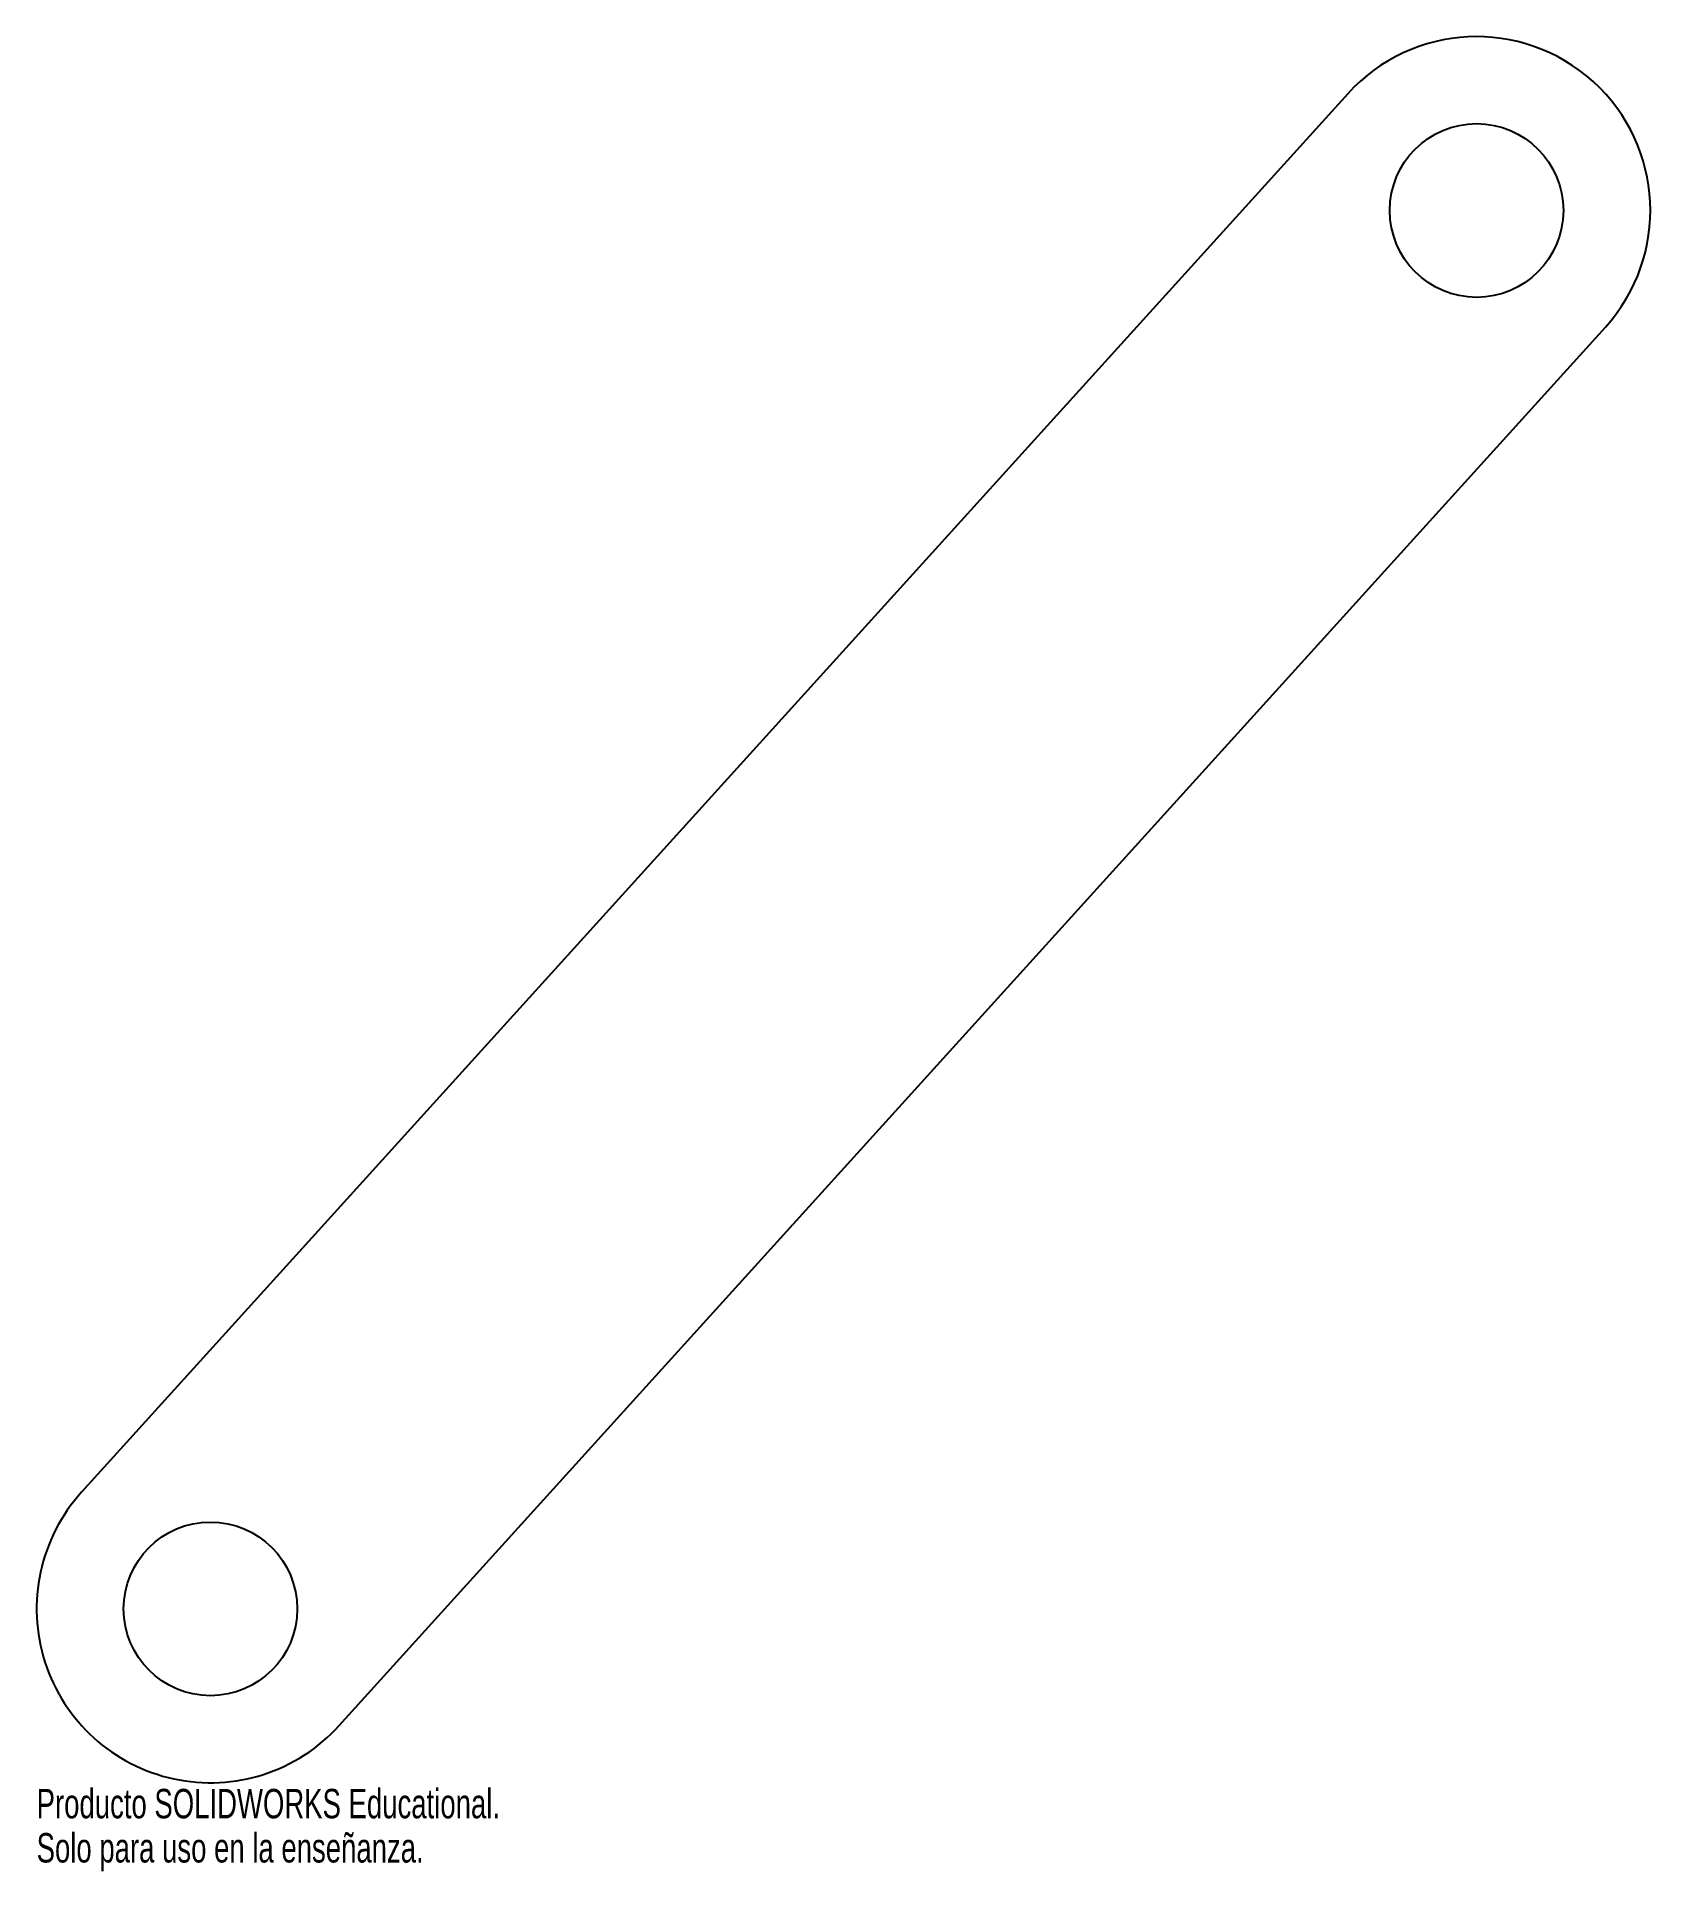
# Model space of a CAD drawing. Header units: inches. Extents: x 8.8 to 19.3, y 2.3 to 14.2.
import ezdxf

# ---------------------------------------------------------------- set-up
doc = ezdxf.new("R2010")
doc.units = ezdxf.units.IN
doc.header["$MEASUREMENT"] = 0
doc.styles.add('SLDTEXTSTYLE0', font='TXT', dxfattribs={"width": 0.7})

msp = doc.modelspace()

# ---------------------------------------------------------------- linework, layer by layer
at = {"color": 7, "linetype": 'Continuous', "lineweight": 25}
for p, q in [((17.306, 13.805), (9.109, 4.755)), ((10.777, 3.245), (18.974, 12.295))]:
    msp.add_line(p, q, dxfattribs=at)
for centre in [(18.14, 13.05), (9.943, 4)]:
    msp.add_circle(centre, 0.562, dxfattribs=at)
for centre, start, end in [((18.14, 13.05), 317.8327, 137.8327), ((9.943, 4), 137.8327, 317.8327)]:
    msp.add_arc(centre, 1.125, start, end, dxfattribs=at)

# ---------------------------------------------------------------- texts
at = {"color": 7, "linetype": 'Continuous', "char_height": 0.1903, "attachment_point": 1, "style": 'SLDTEXTSTYLE0'}
for s, insert in [('Producto SOLIDWORKS Educational.', (8.818, 2.835)), ('Solo para uso en la enseñanza.', (8.818, 2.549))]:
    msp.add_mtext(s, dxfattribs=dict(at, insert=insert))

doc.saveas('drawing.dxf')
